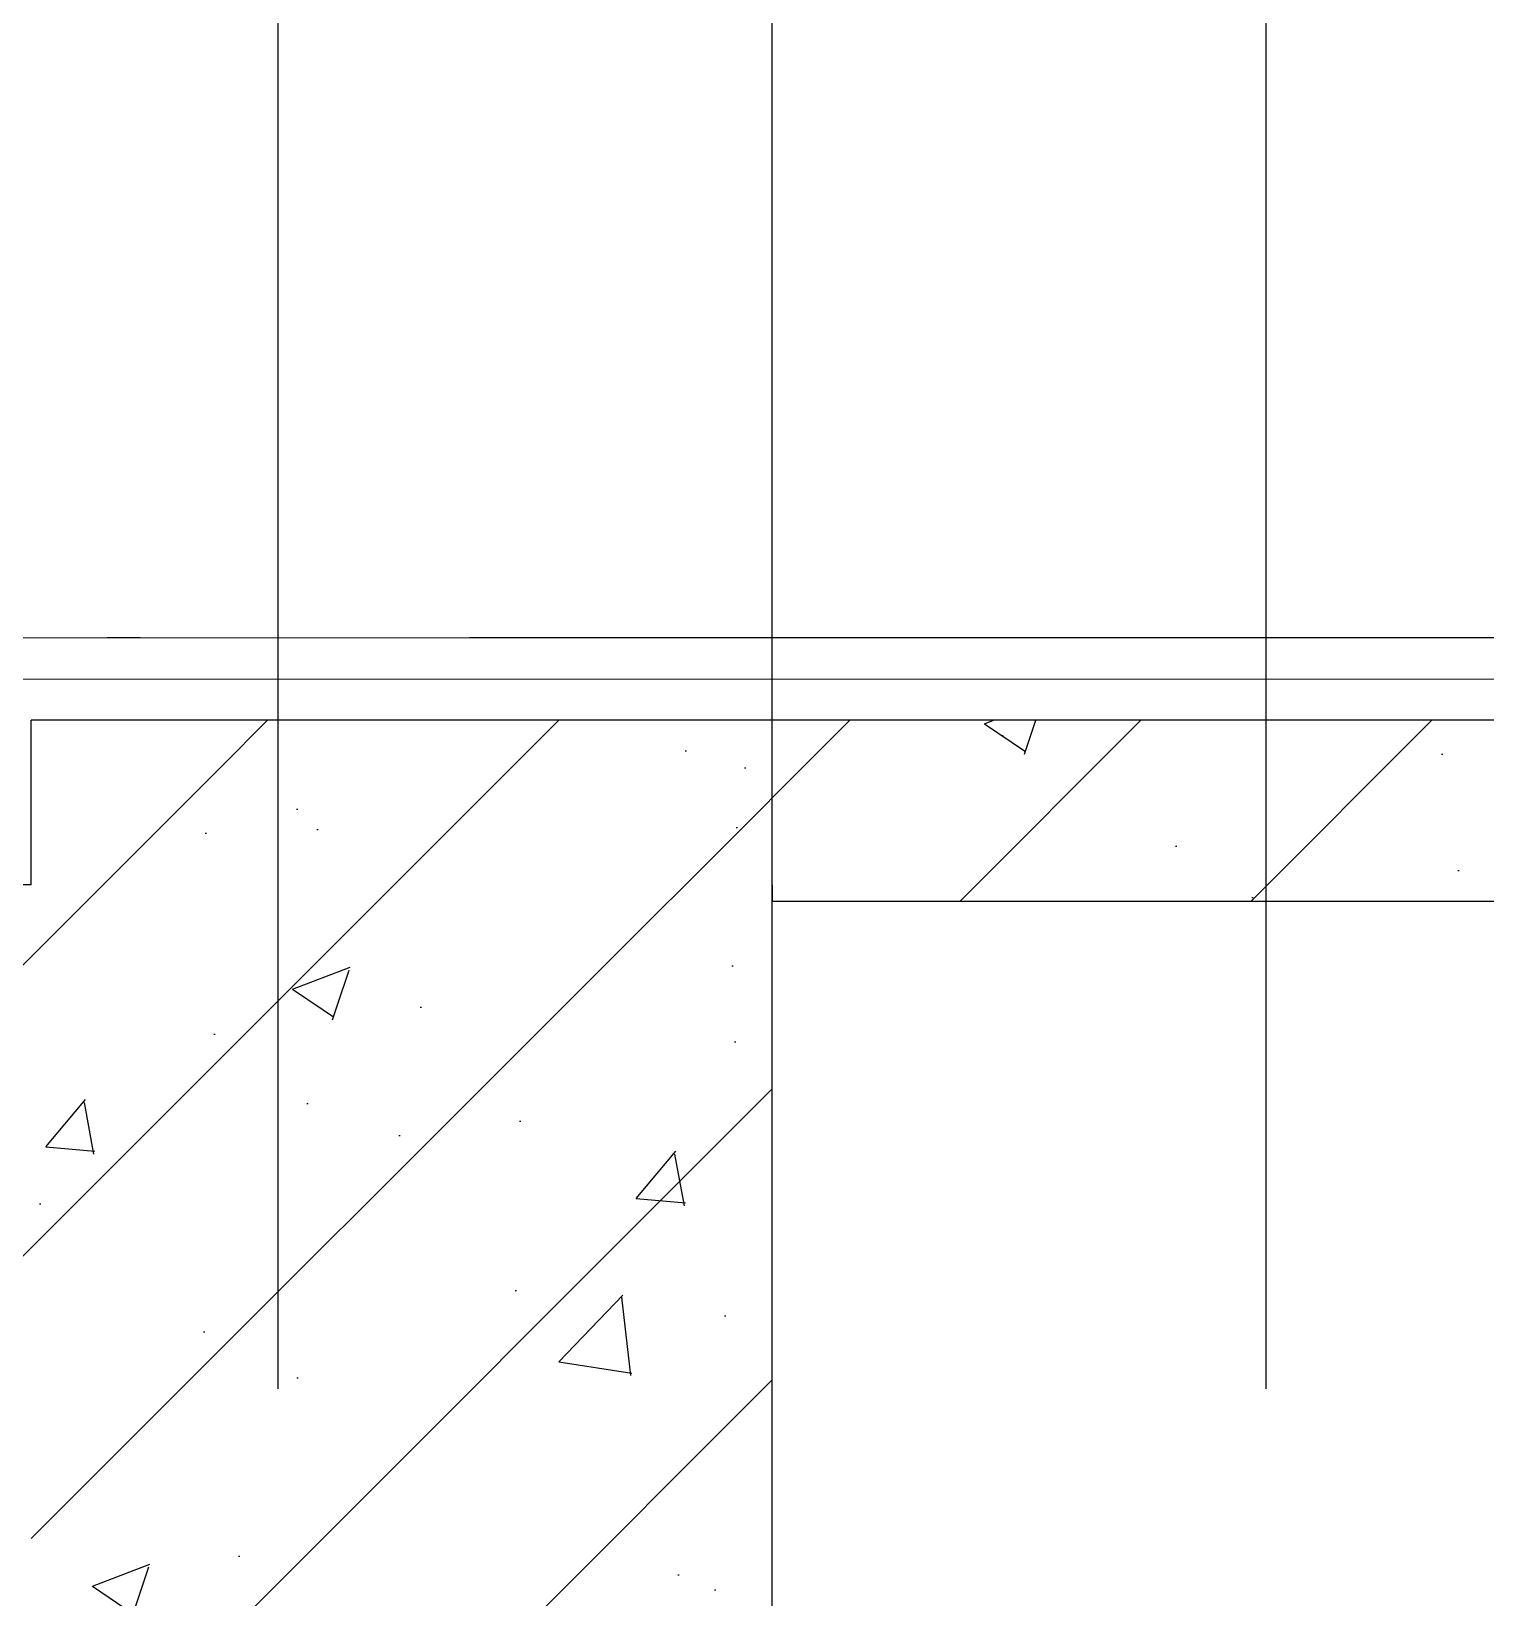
# Model space of a CAD drawing. Header units: millimetres. Extents: x 434053 to 1059003, y -2417481 to 936527.
# Drawn here: x 562714 to 563597, y -2234119 to -2233167 of the extents above; entities that cross this region are included whole.
import ezdxf

# ---------------------------------------------------------------- set-up
doc = ezdxf.new("R2010")
doc.units = ezdxf.units.MM
doc.header["$LTSCALE"] = 1000
doc.header["$MEASUREMENT"] = 0
doc.linetypes.add('CENTER', pattern=[2, 1.25, -0.25, 0.25, -0.25])
doc.linetypes.add('DOTE', pattern=[2.42, 2, -0.2, 0.02, -0.2])
doc.layers.add('A-DETL-0001', color=4, linetype='Continuous', lineweight=15)
for name, color, linetype in [('DOTE', 16, 'DOTE'), ('GRID', 8, 'CENTER'), ('PUB_HATCH', 8, 'Continuous'), ('WALL', 5, 'Continuous')]:
    doc.layers.add(name, color=color, linetype=linetype)
pattern_1 = [(45, (-1713816.56, -1462982.77), (-88.3883476, 88.3883476), []), (50, (-1713816.56, -1462982.77), (358.63009, -31.376067), [37.5, -412.5]), (355, (-1713816.56, -1462982.77), (-69.375667, 376.096067), [30, -330]), (100.4514, (-1713786.68, -1462985.4), (289.25469, 344.71977), [31.870095, -350.571056]), (46.1842, (-1713816.56, -1462882.77), (533.620524, -82.75951), [56.25, -618.75]), (96.6356, (-1713772.1, -1462889.67), (467.33135, 487.05894), [47.80514, -525.8565]), (351.1842, (-1713816.56, -1462882.77), (467.33097, 487.0593), [45, -495]), (21, (-1713766.56, -1462907.77), (298.453526, -201.309445), [37.5, -412.5]), (326, (-1713766.56, -1462907.77), (121.657666, 362.57502), [30, -330]), (71.4514, (-1713741.7, -1462924.55), (420.111314, 161.26525), [31.870095, -350.571056]), (37.5, (-1713816.56, -1462982.77), (6.079928, 166.446927), [0, -326, 0, -335, 0, -331.25]), (7.5, (-1713816.56, -1462982.77), (131.534769, 197.205856), [0, -191, 0, -318.5, 0, -126.25]), (327.5, (-1713928.06, -1462982.77), (266.911218, -11.277436), [0, -125, 0, -390, 0, -517.5]), (317.5, (-1713978.06, -1462982.77), (291.593085, 50.052491), [0, -162.5, 0, -259, 0, -367.5])]

# ---------------------------------------------------------------- blocks, each defined once
blk = doc.blocks.new('A$C10057B61')
at = {"layer": 'GRID'}
blk.add_line((15918.86, 11000, 0), (15918.86, 13729.47, 0), dxfattribs=at)

msp = doc.modelspace()

# ---------------------------------------------------------------- hatches: boundary and pattern name
at = {"layer": 'PUB_HATCH'}
h = msp.add_hatch(dxfattribs=at)
h.set_pattern_fill('钢筋混凝土', color=256, scale=50, style=0)
h.set_pattern_definition(pattern_1)
h.paths.add_polyline_path([(564979.81, -2233585.66), (562713.74, -2233585.66), (563163.74, -2233695.66), (564979.81, -2233695.66)])
h = msp.add_hatch(dxfattribs=at)
h.set_pattern_fill('钢筋混凝土', color=256, scale=50, style=0)
h.set_pattern_definition(pattern_1)
h.paths.add_polyline_path([(562863.74, -2233769), (563163.74, -2233685.66), (563163.74, -2233695.66), (562713.74, -2233585.66), (562713.74, -2233685.66)])
h = msp.add_hatch(dxfattribs=at)
h.set_pattern_fill('钢筋混凝土', color=256, scale=50, style=0)
h.set_pattern_definition(pattern_1)
h.paths.add_polyline_path([(562863.74, -2233769), (562713.74, -2233685.66), (562463.74, -2233685.66), (562463.74, -2233935.66), (562713.74, -2233935.66)])
h = msp.add_hatch(dxfattribs=at)
h.set_pattern_fill('钢筋混凝土', color=256, scale=50, style=0)
h.set_pattern_definition(pattern_1)
h.paths.add_polyline_path([(563163.74, -2234385.66), (563163.74, -2233685.66), (562863.74, -2233769), (562713.74, -2233935.66), (562713.74, -2234385.66)])

# ---------------------------------------------------------------- linework, layer by layer
at = {"layer": 'A-DETL-0001', "color": 2}
msp.add_lwpolyline([(564979.81, -2233535.66), (562463.74, -2233535.66), (562463.74, -2233560.66), (564979.81, -2233560.66)], dxfattribs=at)
at = {"layer": 'DOTE'}
for p, q in [((562863.74, -2253351.74), (562863.74, -2230335.66)), ((563163.74, -2253351.74), (563163.74, -2230335.66)), ((563463.74, -2253351.74), (563463.74, -2230335.66)), ((564979.81, -2233535.66), (555263.74, -2233535.66))]:
    msp.add_line(p, q, dxfattribs=at)
at = {"layer": 'WALL'}
for p, q in [((564979.81, -2233585.66), (562713.74, -2233585.66)), ((562713.74, -2233685.66), (562713.74, -2233585.66)), ((562713.74, -2233685.66), (562463.74, -2233685.66)), ((563163.74, -2234385.66), (563163.74, -2233685.66)), ((563163.74, -2233685.66), (563163.74, -2233695.66)), ((564979.81, -2233695.66), (563163.74, -2233695.66))]:
    msp.add_line(p, q, dxfattribs=at)

# ---------------------------------------------------------------- block references
msp.add_blockref('A$C10057B61', (547244.88, -2246905.27))

doc.saveas('drawing.dxf')
